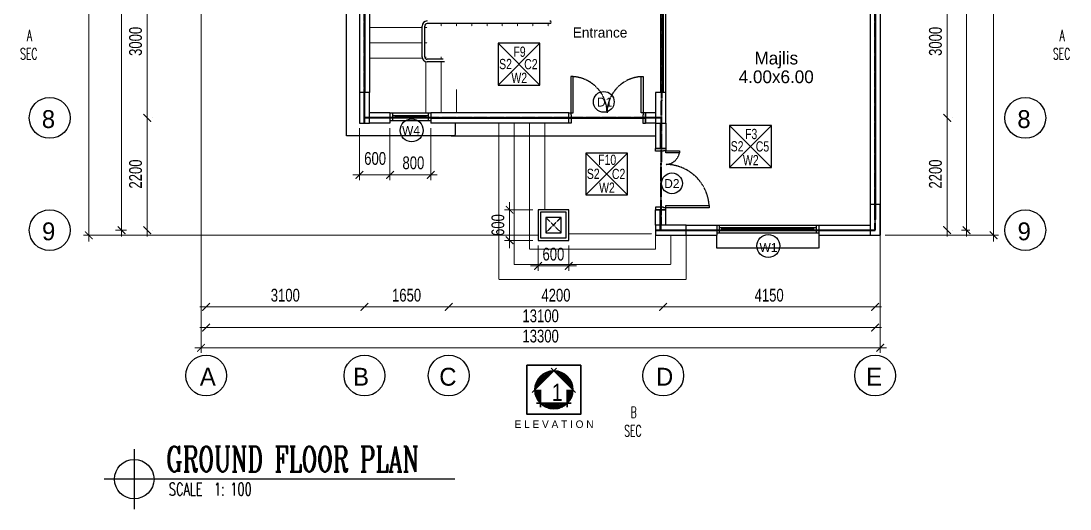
# Model space of a CAD drawing. Header units: metres. Extents: x 228262846 to 228432719, y 398618546 to 398687517.
# Drawn here: x 228263680 to 228284223, y 398618546 to 398628112 of the extents above; entities that cross this region are included whole.
import ezdxf
from ezdxf.enums import TextEntityAlignment as Align

# ---------------------------------------------------------------- set-up
doc = ezdxf.new("R2010")
doc.units = ezdxf.units.M
doc.header["$LTSCALE"] = 10
doc.header["$MEASUREMENT"] = 0
doc.header["$PDMODE"] = 34
for name, pattern in [('CENTER', [2, 1.25, -0.25, 0.25, -0.25]), ('CENTER2', [1.125, 0.75, -0.125, 0.125, -0.125]), ('HIDDEN2', [0.1875, 0.125, -0.0625])]:
    doc.linetypes.add(name, pattern=pattern)
for name, color, linetype in [('- CL', 1, 'CENTER'), ('AX', 1, 'CENTER'), ('ELEV-2', 136, 'Continuous'), ('SECTEXT', 10, 'Continuous'), ('TAGS', 11, 'Continuous'), ('tails', 11, 'Continuous'), ('TEX', 55, 'Continuous'), ('TEXT', 10, 'Continuous'), ('WALL-1', 7, 'Continuous'), ('XXS-COLUMN LAYOUT AT FOUNDATION$0$S-COL', 6, 'Continuous')]:
    doc.layers.add(name, color=color, linetype=linetype)
for name, color, linetype, lineweight in [('A-DIM-15', 63, 'Continuous', 15), ('A-Door', 183, 'Continuous', 25), ('A-ELEV-03', 30, 'Continuous', 30), ('A-Handrail', 4, 'Continuous', 25), ('A-Hid', 252, 'HIDDEN2', 25), ('A-RMN-FIN-15', 181, 'Continuous', 15), ('A-Stairs dash', 153, 'HIDDEN2', 20), ('A-Text', 182, 'Continuous', 20), ('A-TXT-E', 3, 'Continuous', 30), ('A-Wall', 7, 'Continuous', 25)]:
    doc.layers.add(name, color=color, linetype=linetype, lineweight=lineweight)
doc.styles.add('ASA1', font='swissc.ttf')
doc.styles.add('EN-SCL', font='swisscl.ttf')
doc.styles.add('EN-SCL-DIM', font='swisscl.ttf')
doc.styles.add('STYLE2', font='', dxfattribs={"height": 0.3})
doc.styles.add('STYLE6', font='romanc.shx', dxfattribs={"width": 0.6})
doc.styles.add('WW', font='', dxfattribs={"height": 0.12})
doc.styles.add('ZRomatre', font='', dxfattribs={"height": 1})
doc.styles.get('STYLE2').set_extended_font_data('Andalus')
doc.styles.get('WW').set_extended_font_data('Andalus')
doc.styles.get('ZRomatre').set_extended_font_data('Narkisim')
doc.dimstyles.new('ZFP-100$0', dxfattribs={"dimscale": 100, "dimtxt": 2.5, "dimasz": 1.5, "dimexe": 1, "dimexo": 1, "dimgap": 1, "dimtad": 1, "dimdec": 0, "dimzin": 0, "dimdsep": 46, "dimtxsty": 'EN-SCL-DIM', "dimblk": 'ARCHTICK', "dimcen": 2, "dimdle": 1.25, "dimclrd": 256, "dimclre": 256, "dimclrt": 2, "dimadec": 3, "dimazin": 2, "dimtfac": 1, "dimtdec": 0, "dimtix": 1, "dimtmove": 2, "dimatfit": 0, "dimldrblk": 'ARCHTICK', "dimfxl": 1, "dimtolj": 1, "dimtzin": 0, "dimlwd": -1, "dimlwe": -1, "dimarcsym": 0})

# ---------------------------------------------------------------- blocks, each defined once
blk = doc.blocks.new('*U4')
for points in [[(29297, 43372), (29341, 43372), (29341, 44081), (29297, 44081)], [(30717, 43372), (30673, 43372), (30673, 44081), (30717, 44081)], [(29297, 43332), (29307, 43332), (29307, 43172), (29257, 43172), (29257, 43372), (29297, 43372)], [(30717, 43332), (30707, 43332), (30707, 43172), (30757, 43172), (30757, 43372), (30717, 43372)]]:
    blk.add_lwpolyline(points, close=True)
at = {"linetype": 'HIDDEN2'}
for centre, start, end in [((29297, 43372), 0, 86.4476), ((30717, 43372), 93.5524, 180)]:
    blk.add_arc(centre, 710, start, end, dxfattribs=at)
blk = doc.blocks.new('*U21')
for points in [[(-125219, 37157), (-125263, 37157), (-125263, 38007), (-125219, 38007)], [(-126295, 37157), (-126339, 37157), (-126339, 37427), (-126295, 37427)], [(-126339, 37117), (-126329, 37117), (-126329, 36957), (-126379, 36957), (-126379, 37157), (-126339, 37157)], [(-125219, 37117), (-125229, 37117), (-125229, 36957), (-125179, 36957), (-125179, 37157), (-125219, 37157)]]:
    blk.add_lwpolyline(points, close=True)
at = {"linetype": 'HIDDEN2'}
for centre, radius, start, end in [((-125211, 37151), 858, 93.4727, 179.5707), ((-126356, 37147), 287, 2.1159, 77.7453)]:
    blk.add_arc(centre, radius, start, end, dxfattribs=at)
blk = doc.blocks.new('*X28')
at = {"color": 0}
for p, q in [((-3.223, -8.3), (-3.073, -8.3)), ((-3.22, -8.338), (-3.22, -8.298)), ((-3.2, -8.338), (-3.2, -8.287)), ((-3.186, -8.28), (-3.073, -8.28)), ((-3.18, -8.338), (-3.18, -8.277)), ((-3.16, -8.338), (-3.16, -8.27)), ((-3.14, -8.338), (-3.14, -8.264)), ((-3.12, -8.338), (-3.12, -8.26)), ((-3.119, -8.26), (-3.073, -8.26)), ((-3.1, -8.338), (-3.1, -8.257)), ((-3.08, -8.338), (-3.08, -8.256)), ((-3.067, -8.26), (-3.027, -8.26)), ((-3.06, -8.267), (-3.06, -8.256)), ((-3.047, -8.28), (-2.96, -8.28)), ((-3.04, -8.287), (-3.04, -8.258)), ((-3.027, -8.3), (-2.923, -8.3)), ((-3.02, -8.308), (-3.02, -8.261)), ((-3, -8.328), (-3, -8.266)), ((-2.98, -8.348), (-2.98, -8.272)), ((-2.96, -8.368), (-2.96, -8.28)), ((-2.94, -8.388), (-2.94, -8.29)), ((-3.34, -8.535), (-3.34, -8.454)), ((-3.335, -8.44), (-3.27, -8.44)), ((-3.327, -8.42), (-3.27, -8.42)), ((-3.32, -8.535), (-3.32, -8.405)), ((-3.317, -8.4), (-3.27, -8.4)), ((-3.305, -8.38), (-3.27, -8.38)), ((-3.3, -8.535), (-3.3, -8.373)), ((-3.29, -8.36), (-3.27, -8.36)), ((-3.28, -8.535), (-3.28, -8.348)), ((-3.273, -8.34), (-3.27, -8.34)), ((-3.26, -8.338), (-3.26, -8.328)), ((-3.251, -8.32), (-3.073, -8.32)), ((-3.24, -8.338), (-3.24, -8.312)), ((-3.008, -8.32), (-2.896, -8.32)), ((-2.988, -8.34), (-2.874, -8.34)), ((-2.968, -8.36), (-2.856, -8.36)), ((-2.948, -8.38), (-2.841, -8.38)), ((-2.928, -8.4), (-2.829, -8.4)), ((-2.92, -8.408), (-2.92, -8.302)), ((-2.908, -8.42), (-2.819, -8.42)), ((-2.9, -8.428), (-2.9, -8.316)), ((-2.889, -8.44), (-2.811, -8.44)), ((-2.88, -8.449), (-2.88, -8.334)), ((-2.86, -8.469), (-2.86, -8.355)), ((-2.84, -8.489), (-2.84, -8.382)), ((-2.82, -8.509), (-2.82, -8.418)), ((-3.352, -8.52), (-3.27, -8.52)), ((-3.352, -8.54), (-3.27, -8.54)), ((-3.351, -8.56), (-3.27, -8.56)), ((-3.35, -8.5), (-3.27, -8.5)), ((-3.348, -8.58), (-3.27, -8.58)), ((-3.347, -8.48), (-3.27, -8.48)), ((-3.344, -8.6), (-3.27, -8.6)), ((-3.342, -8.46), (-3.27, -8.46)), ((-3.34, -8.616), (-3.34, -8.535)), ((-3.32, -8.665), (-3.32, -8.535)), ((-3.3, -8.697), (-3.3, -8.535)), ((-3.28, -8.722), (-3.28, -8.535)), ((-2.869, -8.46), (-2.805, -8.46)), ((-2.86, -8.715), (-2.86, -8.601)), ((-2.859, -8.6), (-2.802, -8.6)), ((-2.849, -8.48), (-2.8, -8.48)), ((-2.84, -8.688), (-2.84, -8.581)), ((-2.839, -8.58), (-2.798, -8.58)), ((-2.829, -8.5), (-2.796, -8.5)), ((-2.82, -8.652), (-2.82, -8.561)), ((-2.819, -8.56), (-2.795, -8.56)), ((-2.809, -8.52), (-2.795, -8.52)), ((-2.8, -8.529), (-2.8, -8.479)), ((-2.8, -8.591), (-2.8, -8.541)), ((-2.799, -8.54), (-2.794, -8.54)), ((-3.339, -8.62), (-3.27, -8.62)), ((-3.332, -8.64), (-3.27, -8.64)), ((-3.323, -8.66), (-3.27, -8.66)), ((-3.311, -8.68), (-3.27, -8.68)), ((-3.298, -8.7), (-3.27, -8.7)), ((-3.282, -8.72), (-3.27, -8.72)), ((-3.262, -8.74), (-3.073, -8.74)), ((-3.26, -8.742), (-3.26, -8.732)), ((-3.24, -8.759), (-3.24, -8.732)), ((-3.238, -8.76), (-3.073, -8.76)), ((-3.22, -8.772), (-3.22, -8.732)), ((-3.2, -8.783), (-3.2, -8.732)), ((-3.18, -8.793), (-3.18, -8.732)), ((-3.16, -8.8), (-3.16, -8.732)), ((-3.14, -8.806), (-3.14, -8.732)), ((-3.12, -8.81), (-3.12, -8.732)), ((-3.1, -8.813), (-3.1, -8.732)), ((-3.08, -8.814), (-3.08, -8.732)), ((-3.017, -8.76), (-2.908, -8.76)), ((-3, -8.804), (-3, -8.742)), ((-2.998, -8.74), (-2.884, -8.74)), ((-2.98, -8.798), (-2.98, -8.722)), ((-2.978, -8.72), (-2.864, -8.72)), ((-2.96, -8.79), (-2.96, -8.702)), ((-2.958, -8.7), (-2.848, -8.7)), ((-2.94, -8.78), (-2.94, -8.682)), ((-2.938, -8.68), (-2.835, -8.68)), ((-2.92, -8.768), (-2.92, -8.662)), ((-2.918, -8.66), (-2.824, -8.66)), ((-2.9, -8.754), (-2.9, -8.642)), ((-2.898, -8.64), (-2.815, -8.64)), ((-2.88, -8.736), (-2.88, -8.621)), ((-2.879, -8.62), (-2.808, -8.62)), ((-3.207, -8.78), (-3.073, -8.78)), ((-3.16, -8.8), (-3.073, -8.8)), ((-3.06, -8.814), (-3.06, -8.803)), ((-3.057, -8.8), (-2.986, -8.8)), ((-3.04, -8.812), (-3.04, -8.783)), ((-3.037, -8.78), (-2.94, -8.78)), ((-3.02, -8.809), (-3.02, -8.763))]:
    blk.add_line(p, q, dxfattribs=at)
blk = doc.blocks.new('_ArchTick')
at = {"color": 0, "linetype": 'ByBlock', "const_width": 0.15}
blk.add_lwpolyline([(-0.5, -0.5), (0.5, 0.5)], dxfattribs=at)
blk = doc.blocks.new('*D231')
at = {"layer": 'A-DIM-15', "transparency": 16777216}
for p, q in [((228282260, 398638712), (228282098, 398638712)), ((228282198, 398623887), (228282198, 398638837)), ((228282260, 398624012), (228282098, 398624012))]:
    blk.add_line(p, q, dxfattribs=at)
at = {"layer": 'Defpoints', "color": 0, "lineweight": 40, "transparency": 16777216}
for p in [(228282198, 398638712), (228282360, 398638712), (228282360, 398624012)]:
    blk.add_point(p, dxfattribs=at)
at = {"layer": 'A-DIM-15', "transparency": 16777216, "xscale": 150, "yscale": 150, "zscale": 150}
for p, rotation in [((228282198, 398638712), 90), ((228282198, 398624012), 270)]:
    blk.add_blockref('_ArchTick', p, dxfattribs=dict(at, rotation=rotation))
at = {"layer": 'A-DIM-15', "color": 2, "transparency": 16777216, "insert": (228281970, 398631362), "char_height": 250, "attachment_point": 5, "rotation": 90, "style": 'EN-SCL-DIM'}
blk.add_mtext('\\A1;14700', dxfattribs=at)
blk = doc.blocks.new('*D233')
at = {"layer": 'A-DIM-15', "transparency": 16777216}
for p, q in [((228282724, 398638937), (228282724, 398623787)), ((228276506, 398638812), (228282824, 398638812)), ((228280606, 398623912), (228282824, 398623912))]:
    blk.add_line(p, q, dxfattribs=at)
at = {"layer": 'Defpoints', "color": 0, "lineweight": 40, "transparency": 16777216}
for p in [(228276406, 398638812), (228280506, 398623912), (228282724, 398623912)]:
    blk.add_point(p, dxfattribs=at)
at = {"layer": 'A-DIM-15', "transparency": 16777216, "xscale": 150, "yscale": 150, "zscale": 150}
for p, rotation in [((228282724, 398638812), 90), ((228282724, 398623912), 270)]:
    blk.add_blockref('_ArchTick', p, dxfattribs=dict(at, rotation=rotation))
at = {"layer": 'A-DIM-15', "color": 2, "transparency": 16777216, "insert": (228282496, 398631362), "char_height": 250, "attachment_point": 5, "rotation": 90, "style": 'EN-SCL-DIM'}
blk.add_mtext('\\A1;14900', dxfattribs=at)
blk = doc.blocks.new('*D240')
at = {"layer": 'A-DIM-15', "transparency": 16777216}
for p, q in [((228281816, 398629337), (228281816, 398626087)), ((228281916, 398629212), (228281916, 398629212)), ((228281916, 398626212), (228281916, 398626212))]:
    blk.add_line(p, q, dxfattribs=at)
at = {"layer": 'Defpoints', "color": 0, "lineweight": 40, "transparency": 16777216}
for p in [(228281816, 398629212), (228281816, 398626212), (228281816, 398626212)]:
    blk.add_point(p, dxfattribs=at)
at = {"layer": 'A-DIM-15', "transparency": 16777216, "xscale": 150, "yscale": 150, "zscale": 150}
for p, rotation in [((228281816, 398629212), 90), ((228281816, 398626212), 270)]:
    blk.add_blockref('_ArchTick', p, dxfattribs=dict(at, rotation=rotation))
at = {"layer": 'A-DIM-15', "color": 2, "transparency": 16777216, "insert": (228281588, 398627712), "char_height": 250, "attachment_point": 5, "rotation": 90, "style": 'EN-SCL-DIM'}
blk.add_mtext('\\A1;3000', dxfattribs=at)
blk = doc.blocks.new('*D241')
at = {"layer": 'A-DIM-15', "transparency": 16777216}
for p, q in [((228281816, 398626337), (228281816, 398623887)), ((228281916, 398626212), (228281916, 398626212)), ((228281916, 398624012), (228281916, 398624012))]:
    blk.add_line(p, q, dxfattribs=at)
at = {"layer": 'Defpoints', "color": 0, "lineweight": 40, "transparency": 16777216}
for p in [(228281816, 398626212), (228281816, 398624012), (228281816, 398624012)]:
    blk.add_point(p, dxfattribs=at)
at = {"layer": 'A-DIM-15', "transparency": 16777216, "xscale": 150, "yscale": 150, "zscale": 150}
for p, rotation in [((228281816, 398626212), 90), ((228281816, 398624012), 270)]:
    blk.add_blockref('_ArchTick', p, dxfattribs=dict(at, rotation=rotation))
at = {"layer": 'A-DIM-15', "color": 2, "transparency": 16777216, "insert": (228281588, 398625112), "char_height": 250, "attachment_point": 5, "rotation": 90, "style": 'EN-SCL-DIM'}
blk.add_mtext('\\A1;2200', dxfattribs=at)
blk = doc.blocks.new('*D242')
at = {"layer": 'A-DIM-15', "transparency": 16777216}
for p, q in [((228265007, 398623787), (228265007, 398638937)), ((228267106, 398638812), (228264907, 398638812)), ((228273806, 398623912), (228264907, 398623912))]:
    blk.add_line(p, q, dxfattribs=at)
at = {"layer": 'Defpoints', "color": 0, "lineweight": 40, "transparency": 16777216}
for p in [(228265007, 398638812), (228267206, 398638812), (228273906, 398623912)]:
    blk.add_point(p, dxfattribs=at)
at = {"layer": 'A-DIM-15', "transparency": 16777216, "xscale": 150, "yscale": 150, "zscale": 150}
for p, rotation in [((228265007, 398638812), 90), ((228265007, 398623912), 270)]:
    blk.add_blockref('_ArchTick', p, dxfattribs=dict(at, rotation=rotation))
at = {"layer": 'A-DIM-15', "color": 2, "transparency": 16777216, "insert": (228264778, 398631362), "char_height": 250, "attachment_point": 5, "rotation": 90, "style": 'EN-SCL-DIM'}
blk.add_mtext('\\A1;14900', dxfattribs=at)
blk = doc.blocks.new('*D243')
at = {"layer": 'A-DIM-15', "transparency": 16777216}
for p, q in [((228265528, 398638712), (228265749, 398638712)), ((228265649, 398638837), (228265649, 398623887)), ((228265528, 398624012), (228265749, 398624012))]:
    blk.add_line(p, q, dxfattribs=at)
at = {"layer": 'Defpoints', "color": 0, "lineweight": 40, "transparency": 16777216}
for p in [(228265428, 398638712), (228265428, 398624012), (228265649, 398624012)]:
    blk.add_point(p, dxfattribs=at)
at = {"layer": 'A-DIM-15', "transparency": 16777216, "xscale": 150, "yscale": 150, "zscale": 150}
for p, rotation in [((228265649, 398638712), 90), ((228265649, 398624012), 270)]:
    blk.add_blockref('_ArchTick', p, dxfattribs=dict(at, rotation=rotation))
at = {"layer": 'A-DIM-15', "color": 2, "transparency": 16777216, "insert": (228265421, 398631362), "char_height": 250, "attachment_point": 5, "rotation": 90, "style": 'EN-SCL-DIM'}
blk.add_mtext('\\A1;14700', dxfattribs=at)
blk = doc.blocks.new('*D244')
at = {"layer": 'A-DIM-15', "transparency": 16777216}
for p, q in [((228266152, 398623887), (228266152, 398626337)), ((228266252, 398626212), (228266252, 398626212)), ((228266252, 398624012), (228266252, 398624012))]:
    blk.add_line(p, q, dxfattribs=at)
at = {"layer": 'Defpoints', "color": 0, "lineweight": 40, "transparency": 16777216}
for p in [(228266152, 398626212), (228266152, 398626212), (228266152, 398624012)]:
    blk.add_point(p, dxfattribs=at)
at = {"layer": 'A-DIM-15', "transparency": 16777216, "xscale": 150, "yscale": 150, "zscale": 150}
for p, rotation in [((228266152, 398626212), 90), ((228266152, 398624012), 270)]:
    blk.add_blockref('_ArchTick', p, dxfattribs=dict(at, rotation=rotation))
at = {"layer": 'A-DIM-15', "color": 2, "transparency": 16777216, "insert": (228265924, 398625112), "char_height": 250, "attachment_point": 5, "rotation": 90, "style": 'EN-SCL-DIM'}
blk.add_mtext('\\A1;2200', dxfattribs=at)
blk = doc.blocks.new('*D245')
at = {"layer": 'A-DIM-15', "transparency": 16777216}
for p, q in [((228266152, 398626087), (228266152, 398629337)), ((228266252, 398629212), (228266252, 398629212)), ((228266252, 398626212), (228266252, 398626212))]:
    blk.add_line(p, q, dxfattribs=at)
at = {"layer": 'Defpoints', "color": 0, "lineweight": 40, "transparency": 16777216}
for p in [(228266152, 398629212), (228266152, 398629212), (228266152, 398626212)]:
    blk.add_point(p, dxfattribs=at)
at = {"layer": 'A-DIM-15', "transparency": 16777216, "xscale": 150, "yscale": 150, "zscale": 150}
for p, rotation in [((228266152, 398629212), 90), ((228266152, 398626212), 270)]:
    blk.add_blockref('_ArchTick', p, dxfattribs=dict(at, rotation=rotation))
at = {"layer": 'A-DIM-15', "color": 2, "transparency": 16777216, "insert": (228265924, 398627712), "char_height": 250, "attachment_point": 5, "rotation": 90, "style": 'EN-SCL-DIM'}
blk.add_mtext('\\A1;3000', dxfattribs=at)
blk = doc.blocks.new('*D251')
at = {"layer": 'A-DIM-15', "transparency": 16777216}
for p, q in [((228267206, 398632397), (228267206, 398621607)), ((228280506, 398623997), (228280506, 398621607)), ((228280631, 398621707), (228267081, 398621707))]:
    blk.add_line(p, q, dxfattribs=at)
at = {"layer": 'Defpoints', "color": 0, "lineweight": 40, "transparency": 16777216}
for p in [(228267206, 398632497), (228280506, 398624097), (228267206, 398621707)]:
    blk.add_point(p, dxfattribs=at)
at = {"layer": 'A-DIM-15', "transparency": 16777216, "xscale": 150, "yscale": 150, "zscale": 150, "rotation": 180}
blk.add_blockref('_ArchTick', (228267206, 398621707), dxfattribs=at)
at = {"layer": 'A-DIM-15', "transparency": 16777216, "xscale": 150, "yscale": 150, "zscale": 150}
blk.add_blockref('_ArchTick', (228280506, 398621707), dxfattribs=at)
at = {"layer": 'A-DIM-15', "color": 2, "transparency": 16777216, "insert": (228273856, 398621935), "char_height": 250, "attachment_point": 5, "style": 'EN-SCL-DIM'}
blk.add_mtext('\\A1;13300', dxfattribs=at)
blk = doc.blocks.new('*D252')
at = {"layer": 'A-DIM-15', "transparency": 16777216}
blk.add_line((228280531, 398622103), (228267181, 398622103), dxfattribs=at)
at = {"layer": 'Defpoints', "color": 0, "lineweight": 40, "transparency": 16777216}
for p in [(228267306, 398622103), (228267306, 398622103), (228280406, 398622103)]:
    blk.add_point(p, dxfattribs=at)
at = {"layer": 'A-DIM-15', "transparency": 16777216, "xscale": 150, "yscale": 150, "zscale": 150, "rotation": 180}
blk.add_blockref('_ArchTick', (228267306, 398622103), dxfattribs=at)
at = {"layer": 'A-DIM-15', "transparency": 16777216, "xscale": 150, "yscale": 150, "zscale": 150}
blk.add_blockref('_ArchTick', (228280406, 398622103), dxfattribs=at)
at = {"layer": 'A-DIM-15', "color": 2, "transparency": 16777216, "insert": (228273856, 398622331), "char_height": 250, "attachment_point": 5, "style": 'EN-SCL-DIM'}
blk.add_mtext('\\A1;13100', dxfattribs=at)
blk = doc.blocks.new('*D253')
at = {"layer": 'A-DIM-15', "transparency": 16777216}
blk.add_line((228267181, 398622508), (228270531, 398622508), dxfattribs=at)
at = {"layer": 'Defpoints', "color": 0, "lineweight": 40, "transparency": 16777216}
for p in [(228267306, 398622508), (228270406, 398622508), (228270406, 398622508)]:
    blk.add_point(p, dxfattribs=at)
at = {"layer": 'A-DIM-15', "transparency": 16777216, "xscale": 150, "yscale": 150, "zscale": 150, "rotation": 180}
blk.add_blockref('_ArchTick', (228267306, 398622508), dxfattribs=at)
at = {"layer": 'A-DIM-15', "transparency": 16777216, "xscale": 150, "yscale": 150, "zscale": 150}
blk.add_blockref('_ArchTick', (228270406, 398622508), dxfattribs=at)
at = {"layer": 'A-DIM-15', "color": 2, "transparency": 16777216, "insert": (228268856, 398622736), "char_height": 250, "attachment_point": 5, "style": 'EN-SCL-DIM'}
blk.add_mtext('\\A1;3100', dxfattribs=at)
blk = doc.blocks.new('*D254')
at = {"layer": 'A-DIM-15', "transparency": 16777216}
blk.add_line((228270281, 398622508), (228272181, 398622508), dxfattribs=at)
at = {"layer": 'Defpoints', "color": 0, "lineweight": 40, "transparency": 16777216}
for p in [(228270406, 398622508), (228272056, 398622508), (228272056, 398622508)]:
    blk.add_point(p, dxfattribs=at)
at = {"layer": 'A-DIM-15', "transparency": 16777216, "xscale": 150, "yscale": 150, "zscale": 150, "rotation": 180}
blk.add_blockref('_ArchTick', (228270406, 398622508), dxfattribs=at)
at = {"layer": 'A-DIM-15', "transparency": 16777216, "xscale": 150, "yscale": 150, "zscale": 150}
blk.add_blockref('_ArchTick', (228272056, 398622508), dxfattribs=at)
at = {"layer": 'A-DIM-15', "color": 2, "transparency": 16777216, "insert": (228271231, 398622736), "char_height": 250, "attachment_point": 5, "style": 'EN-SCL-DIM'}
blk.add_mtext('\\A1;1650', dxfattribs=at)
blk = doc.blocks.new('*D255')
at = {"layer": 'A-DIM-15', "transparency": 16777216}
blk.add_line((228271931, 398622508), (228276381, 398622508), dxfattribs=at)
at = {"layer": 'Defpoints', "color": 0, "lineweight": 40, "transparency": 16777216}
for p in [(228272056, 398622508), (228276256, 398622508), (228276256, 398622508)]:
    blk.add_point(p, dxfattribs=at)
at = {"layer": 'A-DIM-15', "transparency": 16777216, "xscale": 150, "yscale": 150, "zscale": 150, "rotation": 180}
blk.add_blockref('_ArchTick', (228272056, 398622508), dxfattribs=at)
at = {"layer": 'A-DIM-15', "transparency": 16777216, "xscale": 150, "yscale": 150, "zscale": 150}
blk.add_blockref('_ArchTick', (228276256, 398622508), dxfattribs=at)
at = {"layer": 'A-DIM-15', "color": 2, "transparency": 16777216, "insert": (228274156, 398622736), "char_height": 250, "attachment_point": 5, "style": 'EN-SCL-DIM'}
blk.add_mtext('\\A1;4200', dxfattribs=at)
blk = doc.blocks.new('*D256')
at = {"layer": 'A-DIM-15', "transparency": 16777216}
blk.add_line((228276131, 398622508), (228280531, 398622508), dxfattribs=at)
at = {"layer": 'Defpoints', "color": 0, "lineweight": 40, "transparency": 16777216}
for p in [(228276256, 398622508), (228280406, 398622508), (228280406, 398622508)]:
    blk.add_point(p, dxfattribs=at)
at = {"layer": 'A-DIM-15', "transparency": 16777216, "xscale": 150, "yscale": 150, "zscale": 150, "rotation": 180}
blk.add_blockref('_ArchTick', (228276256, 398622508), dxfattribs=at)
at = {"layer": 'A-DIM-15', "transparency": 16777216, "xscale": 150, "yscale": 150, "zscale": 150}
blk.add_blockref('_ArchTick', (228280406, 398622508), dxfattribs=at)
at = {"layer": 'A-DIM-15', "color": 2, "transparency": 16777216, "insert": (228278331, 398622736), "char_height": 250, "attachment_point": 5, "style": 'EN-SCL-DIM'}
blk.add_mtext('\\A1;4150', dxfattribs=at)
blk = doc.blocks.new('*D258')
at = {"layer": 'A-DIM-15', "transparency": 16777216}
for p, q in [((228270906, 398626012), (228270906, 398624994)), ((228271706, 398626012), (228271706, 398624994)), ((228271831, 398625094), (228270781, 398625094))]:
    blk.add_line(p, q, dxfattribs=at)
at = {"layer": 'Defpoints', "color": 0, "lineweight": 40, "transparency": 16777216}
for p in [(228270906, 398626112), (228271706, 398626112), (228270906, 398625094)]:
    blk.add_point(p, dxfattribs=at)
at = {"layer": 'A-DIM-15', "transparency": 16777216, "xscale": 150, "yscale": 150, "zscale": 150, "rotation": 180}
blk.add_blockref('_ArchTick', (228270906, 398625094), dxfattribs=at)
at = {"layer": 'A-DIM-15', "transparency": 16777216, "xscale": 150, "yscale": 150, "zscale": 150}
blk.add_blockref('_ArchTick', (228271706, 398625094), dxfattribs=at)
at = {"layer": 'A-DIM-15', "color": 2, "transparency": 16777216, "insert": (228271364, 398625330), "char_height": 250, "attachment_point": 5, "style": 'EN-SCL-DIM'}
blk.add_mtext('\\A1;800', dxfattribs=at)
blk = doc.blocks.new('*D259')
at = {"layer": 'A-DIM-15', "transparency": 16777216}
for p, q in [((228270306, 398626012), (228270306, 398624994)), ((228270906, 398626012), (228270906, 398624994)), ((228271031, 398625094), (228270181, 398625094))]:
    blk.add_line(p, q, dxfattribs=at)
at = {"layer": 'Defpoints', "color": 0, "lineweight": 40, "transparency": 16777216}
for p in [(228270306, 398626112), (228270906, 398626112), (228270306, 398625094)]:
    blk.add_point(p, dxfattribs=at)
at = {"layer": 'A-DIM-15', "transparency": 16777216, "xscale": 150, "yscale": 150, "zscale": 150, "rotation": 180}
blk.add_blockref('_ArchTick', (228270306, 398625094), dxfattribs=at)
at = {"layer": 'A-DIM-15', "transparency": 16777216, "xscale": 150, "yscale": 150, "zscale": 150}
blk.add_blockref('_ArchTick', (228270906, 398625094), dxfattribs=at)
at = {"layer": 'A-DIM-15', "color": 2, "transparency": 16777216, "insert": (228270615, 398625416), "char_height": 250, "attachment_point": 5, "style": 'EN-SCL-DIM'}
blk.add_mtext('\\A1;600', dxfattribs=at)
blk = doc.blocks.new('*D262')
at = {"layer": 'A-DIM-15', "transparency": 16777216}
for p, q in [((228273806, 398623712), (228273806, 398623212)), ((228274406, 398623712), (228274406, 398623212)), ((228273806, 398623312), (228273656, 398623312)), ((228274406, 398623312), (228273806, 398623312)), ((228274406, 398623312), (228274556, 398623312))]:
    blk.add_line(p, q, dxfattribs=at)
at = {"layer": 'Defpoints', "color": 0, "lineweight": 40, "transparency": 16777216}
for p in [(228273806, 398623812), (228274406, 398623812), (228273806, 398623312)]:
    blk.add_point(p, dxfattribs=at)
at = {"layer": 'A-DIM-15', "transparency": 16777216, "xscale": 150, "yscale": 150, "zscale": 150}
blk.add_blockref('_ArchTick', (228273806, 398623312), dxfattribs=at)
at = {"layer": 'A-DIM-15', "transparency": 16777216, "xscale": 150, "yscale": 150, "zscale": 150, "rotation": 180}
blk.add_blockref('_ArchTick', (228274406, 398623312), dxfattribs=at)
at = {"layer": 'A-DIM-15', "color": 2, "transparency": 16777216, "insert": (228274106, 398623540), "char_height": 250, "attachment_point": 5, "style": 'EN-SCL-DIM'}
blk.add_mtext('\\A1;600', dxfattribs=at)
blk = doc.blocks.new('*D263')
at = {"layer": 'A-DIM-15', "transparency": 16777216}
for p, q in [((228273248, 398624412), (228273248, 398624562)), ((228273706, 398624412), (228273148, 398624412)), ((228273248, 398623812), (228273248, 398624412)), ((228273706, 398623812), (228273148, 398623812)), ((228273248, 398623812), (228273248, 398623662))]:
    blk.add_line(p, q, dxfattribs=at)
at = {"layer": 'Defpoints', "color": 0, "lineweight": 40, "transparency": 16777216}
for p in [(228273248, 398624412), (228273806, 398624412), (228273806, 398623812)]:
    blk.add_point(p, dxfattribs=at)
at = {"layer": 'A-DIM-15', "transparency": 16777216, "xscale": 150, "yscale": 150, "zscale": 150}
for p, rotation in [((228273248, 398624412), 270), ((228273248, 398623812), 90)]:
    blk.add_blockref('_ArchTick', p, dxfattribs=dict(at, rotation=rotation))
at = {"layer": 'A-DIM-15', "color": 2, "transparency": 16777216, "insert": (228273020, 398624112), "char_height": 250, "attachment_point": 5, "rotation": 90, "style": 'EN-SCL-DIM'}
blk.add_mtext('\\A1;600', dxfattribs=at)
blk = doc.blocks.new('A$C1AEC757C')
at = {"layer": 'TEXT'}
blk.add_line((0.387, 1.174), (0.387, 0), dxfattribs=at)
blk.add_circle((0.387, 0.587), 0.387, dxfattribs=at)
blk = doc.blocks.new('A$C3E302781')
at = {"layer": 'TAGS'}
for p, q in [((228360159, 398650729), (228361183, 398649705)), ((228361183, 398650729), (228360159, 398649705))]:
    blk.add_line(p, q, dxfattribs=at)
blk.add_lwpolyline([(228360159, 398649705), (228361183, 398649705), (228361183, 398650729), (228360159, 398650729)], close=True, dxfattribs=at)
blk = doc.blocks.new('*U285')
at = {"layer": '- CL', "color": 0, "linetype": 'CENTER2', "lineweight": 40, "transparency": 16777216}
blk.add_line((0, 1250), (0, -1250), dxfattribs=at)
blk = doc.blocks.new('*U286')
at = {"layer": '- CL', "color": 0, "linetype": 'CENTER2', "lineweight": 40, "transparency": 16777216}
blk.add_line((1000, 0), (-300, 0), dxfattribs=at)
blk = doc.blocks.new('*U287')
at = {"layer": '- CL', "color": 0, "linetype": 'CENTER2', "lineweight": 40, "transparency": 16777216}
blk.add_line((-1350, 0), (2850, 0), dxfattribs=at)
blk = doc.blocks.new('*U310')
at = {"layer": '- CL', "color": 0, "linetype": 'CENTER2', "lineweight": 40, "transparency": 16777216}
blk.add_line((0, 2050), (0, -2050), dxfattribs=at)
blk = doc.blocks.new('*U311')
at = {"layer": '- CL', "color": 0, "linetype": 'CENTER2', "lineweight": 40, "transparency": 16777216}
blk.add_line((-2550, 0), (550, 0), dxfattribs=at)
blk = doc.blocks.new('*U312')
at = {"layer": '- CL', "color": 0, "linetype": 'CENTER2', "lineweight": 40, "transparency": 16777216}
blk.add_line((-300.12, 0), (300.12, 0), dxfattribs=at)
blk = doc.blocks.new('*U313')
at = {"layer": '- CL', "color": 0, "linetype": 'CENTER2', "lineweight": 40, "transparency": 16777216}
blk.add_line((0, -250), (0, 150), dxfattribs=at)
blk = doc.blocks.new('*U314')
at = {"layer": '- CL', "color": 0, "linetype": 'CENTER2', "lineweight": 40, "transparency": 16777216}
blk.add_line((0, 250.12), (0, -250.12), dxfattribs=at)
blk = doc.blocks.new('*U315')
at = {"layer": '- CL', "color": 0, "linetype": 'CENTER2', "lineweight": 40, "transparency": 16777216}
blk.add_line((0, -1700), (0, 1700), dxfattribs=at)
blk = doc.blocks.new('*U316')
at = {"layer": '- CL', "color": 0, "linetype": 'CENTER2', "lineweight": 40, "transparency": 16777216}
blk.add_line((212, 0), (-100, 0), dxfattribs=at)
blk = doc.blocks.new('*U328')
at = {"layer": '- CL', "color": 0, "linetype": 'CENTER2', "lineweight": 40, "transparency": 16777216}
blk.add_line((-300.12, 0), (300.12, 0), dxfattribs=at)
blk = doc.blocks.new('*U329')
at = {"layer": '- CL', "color": 0, "linetype": 'CENTER2', "lineweight": 40, "transparency": 16777216}
blk.add_line((0, -300.12), (0, 300.12), dxfattribs=at)

msp = doc.modelspace()

# ---------------------------------------------------------------- linework, layer by layer
at = {"layer": '- CL', "color": 1, "lineweight": 40}
for points in [[(228272055.961, 398638711.904), (228272055.961, 398634561.784), (228276255.961, 398634611.903), (228276255.961, 398638711.903), (228267305.961, 398638711.904), (228267305.961, 398632411.903), (228271455.961, 398632411.903), (228271455.961, 398633262.023), (228276255.961, 398633262.023), (228276205.961, 398624011.783), (228280405.961, 398624011.904), (228280405.961, 398637411.903), (228276255.961, 398637411.903)], [(228276217.853, 398626211.904), (228270405.841, 398626211.904), (228270405.961, 398629211.903), (228271405.961, 398629211.903), (228271405.961, 398632411.903)]]:
    msp.add_lwpolyline(points, dxfattribs=at)
at = {"color": 254, "true_color": 0xeafeb8}
msp.add_line((228276305.961, 398626111.904), (228276305.961, 398625864.196), dxfattribs=at)
at = {"layer": 'A-Door'}
for p, q in [((228270905.961, 398626311.904), (228271705.961, 398626311.904)), ((228270905.961, 398626161.904), (228271705.961, 398626161.904)), ((228270955.961, 398626311.904), (228270955.961, 398626161.904)), ((228270955.961, 398626261.904), (228271655.961, 398626261.904)), ((228270955.961, 398626211.904), (228271655.961, 398626211.904)), ((228271005.961, 398626261.904), (228271005.961, 398626211.904)), ((228271005.961, 398626236.904), (228271605.961, 398626236.904)), ((228271605.961, 398626261.904), (228271605.961, 398626211.904)), ((228271655.961, 398626311.904), (228271655.961, 398626161.904)), ((228277305.961, 398624111.904), (228279305.961, 398624111.904)), ((228277355.961, 398623961.903), (228277355.961, 398624111.904)), ((228279255.961, 398623961.903), (228279255.961, 398624111.904)), ((228277305.961, 398623961.903), (228279305.961, 398623961.903)), ((228277355.961, 398624061.903), (228279255.961, 398624061.903)), ((228277355.961, 398624011.903), (228279255.961, 398624011.903)), ((228277405.961, 398624011.903), (228277405.961, 398624061.903)), ((228277405.961, 398624036.904), (228279205.961, 398624036.904)), ((228279205.961, 398624011.903), (228279205.961, 398624061.903))]:
    msp.add_line(p, q, dxfattribs=at)
at = {"layer": 'A-ELEV-03', "color": 3}
for p, q in [((228274167.76, 398621306.671), (228273689.798, 398620832.441)), ((228274062.538, 398621306.671), (228274540.499, 398620832.441)), ((228273851.574, 398620544.259), (228273851.574, 398620881.72)), ((228274378.723, 398620881.72), (228274378.723, 398620544.259)), ((228274452.61, 398620618.146), (228273777.688, 398620618.146))]:
    msp.add_line(p, q, dxfattribs=at)
msp.add_lwpolyline([(228273588.507, 398621364.686), (228274641.79, 398621364.686), (228274641.79, 398620403.222), (228273588.507, 398620403.222)], close=True, dxfattribs=at)
msp.add_circle((228274115.149, 398620881.72), 371.25, dxfattribs=at)
at = {"layer": 'A-Handrail'}
for p, q in [((228271535.961, 398627411.904), (228271535.961, 398628011.903)), ((228271585.961, 398627411.904), (228271585.961, 398628011.903)), ((228274035.961, 398628061.903), (228271635.961, 398628061.903)), ((228271973.466, 398627311.903), (228271635.957, 398627311.903)), ((228271950.244, 398627361.904), (228271635.961, 398627361.904))]:
    msp.add_line(p, q, dxfattribs=at)
for centre, radius, start, end in [((228271635.961, 398628011.903), 100, 90, 180), ((228271635.961, 398628011.903), 50, 90, 180), ((228274035.961, 398628086.903), 25, 270, 90), ((228271635.961, 398627411.904), 100, 180, 270), ((228271635.961, 398627411.904), 50, 180, 270)]:
    msp.add_arc(centre, radius, start, end, dxfattribs=at)
at = {"layer": 'A-Hid'}
for p, q in [((228272104.526, 398625863.613), (228276105.961, 398625863.613)), ((228274255.961, 398624261.904), (228273955.961, 398623961.904)), ((228273955.961, 398624261.903), (228274255.961, 398623961.904))]:
    msp.add_line(p, q, dxfattribs=at)
for points in [[(228272184.328, 398626111.903), (228272178.555, 398625861.903), (228270055.961, 398625861.903), (228270055.961, 398629561.903), (228271305.961, 398629561.903)], [(228279305.961, 398623911.904), (228279305.961, 398623661.904), (228277305.961, 398623661.904), (228277305.961, 398623911.904)]]:
    msp.add_lwpolyline(points, dxfattribs=at)
at = {"layer": 'A-Stairs dash'}
for p, q in [((228271905.961, 398628011.903), (228271905.961, 398628061.903)), ((228272205.961, 398628011.903), (228272205.961, 398628061.903)), ((228272505.961, 398628011.903), (228272505.961, 398628061.903)), ((228272805.961, 398628011.903), (228272805.961, 398628061.903)), ((228273105.961, 398628011.903), (228273105.961, 398628061.903)), ((228273405.961, 398628011.903), (228273405.961, 398628061.903)), ((228273705.961, 398628011.903), (228273705.961, 398628061.903)), ((228274005.961, 398628011.903), (228274005.961, 398628061.903)), ((228271535.961, 398627981.904), (228270505.961, 398627981.903)), ((228271635.961, 398627981.904), (228271585.961, 398627981.904)), ((228271535.961, 398627681.904), (228270505.961, 398627681.903)), ((228271635.961, 398627681.904), (228271585.961, 398627681.904)), ((228270505.961, 398627381.903), (228271535.961, 398627381.903)), ((228271605.961, 398627411.904), (228271605.961, 398627371.903)), ((228271905.961, 398627411.904), (228271905.961, 398627361.904)), ((228271605.961, 398627316.51), (228271605.961, 398626311.903)), ((228271905.961, 398627311.903), (228271905.961, 398626311.903)), ((228272205.961, 398626768.033), (228272205.961, 398626311.903)), ((228273035.961, 398626111.904), (228273035.961, 398623041.904)), ((228273335.961, 398626111.904), (228273335.961, 398623341.903)), ((228273635.961, 398626111.904), (228273635.961, 398623641.903)), ((228273935.961, 398626111.904), (228273935.961, 398624411.904)), ((228276035.961, 398623941.903), (228274405.961, 398623941.904)), ((228276105.961, 398623911.904), (228276105.961, 398623641.903)), ((228276405.961, 398623911.904), (228276405.961, 398623341.903)), ((228276705.961, 398623911.904), (228276705.961, 398623041.904)), ((228276105.961, 398623641.903), (228273635.961, 398623641.903)), ((228276405.961, 398623341.903), (228273335.961, 398623341.903)), ((228276705.961, 398623041.904), (228273035.961, 398623041.904))]:
    msp.add_line(p, q, dxfattribs=at)
at = {"layer": 'A-Wall'}
for p, q in [((228276205.961, 398630111.904), (228276205.961, 398626711.903)), ((228276305.961, 398626711.903), (228276305.961, 398630111.904)), ((228270305.961, 398629311.903), (228270305.961, 398626711.903)), ((228270505.961, 398629111.903), (228270505.961, 398626711.903)), ((228280305.961, 398628311.903), (228280305.961, 398624511.904)), ((228280505.961, 398628311.903), (228280505.961, 398623911.904)), ((228270905.961, 398626311.903), (228270505.961, 398626311.903)), ((228270905.961, 398626311.904), (228270905.961, 398626111.904)), ((228271705.961, 398626311.904), (228271705.961, 398626111.904)), ((228274406.376, 398626311.903), (228271705.961, 398626311.903)), ((228271705.961, 398626311.903), (228271705.961, 398626111.904)), ((228274406.376, 398626111.904), (228274406.376, 398626311.903)), ((228276105.961, 398626311.903), (228275906.357, 398626311.903)), ((228275906.357, 398626311.903), (228275906.357, 398626111.904)), ((228270905.961, 398626111.904), (228270505.961, 398626111.903)), ((228274406.376, 398626111.904), (228271705.961, 398626111.904)), ((228276105.961, 398626111.904), (228275906.357, 398626111.904)), ((228276105.961, 398626111.904), (228276105.961, 398625611.904)), ((228276305.961, 398626111.904), (228276305.961, 398625611.904)), ((228276305.961, 398625611.904), (228276105.961, 398625611.904)), ((228276105.961, 398624111.904), (228276105.961, 398624411.904)), ((228276305.961, 398624411.904), (228276105.961, 398624411.904)), ((228276305.961, 398624111.904), (228276305.961, 398624411.904)), ((228276705.961, 398624111.904), (228277305.961, 398624111.904)), ((228277305.961, 398624111.904), (228277305.961, 398623911.904)), ((228279305.961, 398624111.904), (228280305.961, 398624111.904)), ((228279305.961, 398624111.904), (228279305.961, 398623911.904)), ((228276705.961, 398623911.904), (228277305.961, 398623911.904)), ((228279305.961, 398623911.904), (228280505.961, 398623911.904))]:
    msp.add_line(p, q, dxfattribs=at)
for points in [[(228274355.961, 398623861.904), (228274355.961, 398624361.904), (228273855.961, 398624361.904), (228273855.961, 398623861.904)], [(228274255.961, 398623961.904), (228274255.961, 398624261.903), (228273955.961, 398624261.903), (228273955.961, 398623961.904)]]:
    msp.add_lwpolyline(points, close=True, dxfattribs=at)
at = {"layer": 'AX', "linetype": 'ByBlock', "ltscale": 0.1}
for centre in [(228264242.865, 398626211.903), (228283346.691, 398626211.903), (228264242.865, 398624011.903), (228283346.691, 398624011.903), (228267305.961, 398621162.324), (228270405.961, 398621162.324), (228272055.961, 398621162.324), (228276255.961, 398621162.324), (228280405.961, 398621162.324)]:
    msp.add_circle(centre, 400, dxfattribs=at)
at = {"layer": 'ELEV-2'}
msp.add_lwpolyline([(228274405.961, 398623811.903), (228274405.961, 398624411.904), (228273805.961, 398624411.904), (228273805.961, 398623811.903)], close=True, dxfattribs=at)
at = {"layer": 'TAGS', "color": 11, "linetype": 'ByBlock', "ltscale": 0.1}
for centre, radius in [((228275092.31, 398626526.305), 203.627), ((228271330.381, 398625967.62), 225.34), ((228276427.659, 398624928.945), 203.627), ((228278314.672, 398623702.654), 225.34)]:
    msp.add_circle(centre, radius, dxfattribs=at)
at = {"layer": 'TEXT'}
msp.add_line((228272178.347, 398619133.494), (228265310.894, 398619133.494), dxfattribs=at)
at = {"layer": 'XXS-COLUMN LAYOUT AT FOUNDATION$0$S-COL', "ltscale": 0.5}
for points in [[(228270505.961, 398626711.903), (228270305.961, 398626711.903), (228270305.961, 398626111.903), (228270505.961, 398626111.903)], [(228276305.961, 398626711.903), (228276105.961, 398626711.903), (228276105.961, 398626111.903), (228276305.961, 398626111.903)], [(228280505.961, 398624511.903), (228280305.961, 398624511.903), (228280305.961, 398623911.903), (228280505.961, 398623911.903)], [(228276107.083, 398624111.903), (228276107.083, 398623911.903), (228276707.083, 398623911.903), (228276707.083, 398624111.903)]]:
    msp.add_lwpolyline(points, close=True, dxfattribs=at)

# ---------------------------------------------------------------- block references
at = {"layer": '- CL', "color": 1, "linetype": 'CENTER2', "lineweight": 40}
for name, p in [('*U315', (228276255.961, 398628411.904)), ('*U285', (228270405.961, 398627961.903)), ('*U310', (228280405.961, 398626261.904)), ('*U329', (228270405.961, 398626411.903)), ('*U286', (228270705.961, 398626211.903)), ('*U287', (228273056.169, 398626211.904)), ('*U316', (228276006.159, 398626211.904)), ('*U314', (228276205.961, 398625861.904)), ('*U313', (228276205.961, 398624261.904)), ('*U328', (228276407.083, 398624011.903)), ('*U312', (228277005.961, 398624011.904)), ('*U311', (228279855.961, 398624011.904))]:
    msp.add_blockref(name, p, dxfattribs=at)
at = {"layer": 'A-Door', "xscale": 0.9999871253967285, "yscale": 0.9999871253967285}
msp.add_blockref('*U4', (228245149.925, 398582939.974), dxfattribs=at)
at = {"layer": 'A-Door', "xscale": 0.9999871253967285, "yscale": 0.9999871253967285, "rotation": 270}
msp.add_blockref('*U21', (228239148.737, 398499232.536), dxfattribs=at)
at = {"layer": 'A-Wall', "xscale": 0.8, "yscale": 0.8, "zscale": 0.8}
for p in [(45584895.773, 79707090.607), (45589430.498, 79705478.401), (45586613.409, 79704939.063)]:
    msp.add_blockref('A$C3E302781', p, dxfattribs=at)
at = {"layer": 'tails', "xscale": -1336.499989032745, "yscale": 1336.499989032745, "zscale": 1336.5, "rotation": 270}
msp.add_blockref('*X28', (228285522.232, 398624989.02), dxfattribs=at)
at = {"layer": 'WALL-1', "xscale": 1000, "yscale": 1000, "zscale": 1000}
msp.add_blockref('A$C1AEC757C', (228265510.894, 398618546.369), dxfattribs=at)

# ---------------------------------------------------------------- texts
at = {"layer": 'A-RMN-FIN-15', "color": 31, "style": 'EN-SCL'}
for s, p in [('F9', (228273323.756, 398627409.303)), ('S2', (228273042.79, 398627167.769)), ('C2', (228273534.548, 398627165.459)), ('W2', (228273283.095, 398626896.312)), ('F3', (228277858.482, 398625797.097)), ('S2', (228277577.516, 398625555.563)), ('C5', (228278069.274, 398625553.253)), ('F10', (228274982.425, 398625290.818)), ('W2', (228277817.821, 398625284.107)), ('S2', (228274760.426, 398625016.224)), ('C2', (228275252.185, 398625013.914)), ('W2', (228275000.731, 398624744.768))]:
    msp.add_text(s, height=200, dxfattribs=at).set_placement(p)
at = {"layer": 'A-Text', "style": 'ZRomatre'}
for s, height, p in [('Entrance', 200, (228275019.765, 398627785.993)), ('Majlis', 250, (228278471.391, 398627259.149)), ('4.00x6.00', 250, (228278469.641, 398626893.164))]:
    msp.add_text(s, height=height, dxfattribs=at).set_placement(p, align=Align.CENTER)
at = {"layer": 'A-TXT-E', "style": 'ASA1'}
msp.add_text('1', height=334.125, dxfattribs=at).set_placement((228274072.336, 398620666.857))
at = {"layer": 'A-TXT-E', "ltscale": 2, "style": 'STYLE2'}
msp.add_text('E L E V A T I O N', height=147.6225, dxfattribs=at).set_placement((228273345.462, 398620135.339))
at = {"layer": 'SECTEXT', "ltscale": 0.15, "style": 'STYLE6', "width": 0.6}
for s, p in [('A', (228263794.148, 398627718.654)), ('A', (228284020.534, 398627718.654)), ('SEC', (228263662.738, 398627357.713)), ('SEC', (228283889.124, 398627357.713)), ('B', (228275617.845, 398620331.377)), ('SEC', (228275492.72, 398619970.436))]:
    msp.add_text(s, height=220, dxfattribs=at).set_placement(p)
at = {"layer": 'TAGS', "style": 'WW'}
for s, p in [('D1', (228274959.328, 398626434.749)), ('W4', (228271142.58, 398625878.958)), ('D2', (228276275.752, 398624837.39)), ('W1', (228278142.562, 398623584.383))]:
    msp.add_text(s, height=175, dxfattribs=at).set_placement(p)
at = {"layer": 'TEX', "style": 'WW'}
for s, p in [('8', (228264087.27, 398626013.924)), ('8', (228283191.096, 398626013.924)), ('9', (228264091.583, 398623813.924)), ('9', (228283195.409, 398623813.924)), ('A', (228267182.228, 398620964.344)), ('B', (228270183.05, 398620964.344)), ('C', (228271871.14, 398620964.344)), ('D', (228276115.459, 398620964.344)), ('E', (228280230.243, 398620964.344))]:
    msp.add_text(s, height=350, dxfattribs=at).set_placement(p)
at = {"layer": 'TEXT', "style": 'STYLE6', "width": 0.65}
for s, height, p in [('GROUND FLOOR PLAN', 500, (228266527.443, 398619274.596)), ('SCALE  1: 100', 250, (228266575.695, 398618810.333))]:
    msp.add_text(s, height=height, dxfattribs=at).set_placement(p)

# ---------------------------------------------------------------- dimensions: what is measured, and where the dimension line sits
at = {"layer": 'A-DIM-15'}
for base, p1, p2, angle, picture, middle in [((228265006.509, 398638811.903), (228273905.961, 398623911.904), (228267205.961, 398638811.903), 90, '*D242', (228264778.478, 398631361.904)), ((228282724.208, 398623911.904), (228276405.961, 398638811.903), (228280505.961, 398623911.904), 90, '*D233', (228282496.178, 398631361.904)), ((228265648.568, 398624011.904), (228265428.072, 398638711.903), (228265428.072, 398624011.904), 90, '*D243', (228265420.537, 398631361.904)), ((228282197.721, 398638711.903), (228282360.016, 398624011.904), (228282360.016, 398638711.903), 90, '*D231', (228281969.69, 398631361.904)), ((228267205.961, 398621706.974), (228280505.961, 398624097.394), (228267205.961, 398632497.394), 180, '*D251', (228273855.961, 398621935.169)), ((228266152.448, 398629211.903), (228266152.448, 398626211.903), (228266152.448, 398629211.903), 90, '*D245', (228265924.254, 398627711.903)), ((228281815.811, 398626211.903), (228281815.811, 398629211.903), (228281815.811, 398626211.903), 90, '*D240', (228281587.616, 398627711.903)), ((228266152.448, 398626211.903), (228266152.448, 398624011.904), (228266152.448, 398626211.903), 90, '*D244', (228265924.418, 398625111.904)), ((228281815.811, 398624011.904), (228281815.811, 398626211.903), (228281815.811, 398624011.904), 90, '*D241', (228281587.78, 398625111.904)), ((228273247.61, 398624411.904), (228273805.961, 398623811.903), (228273805.961, 398624411.904), 90, '*D263', (228273019.579, 398624111.904)), ((228273805.961, 398623311.903), (228274405.961, 398623811.903), (228273805.961, 398623811.903), 180, '*D262', (228274105.961, 398623539.934)), ((228270405.961, 398622507.856), (228267305.961, 398622507.856), (228270405.961, 398622507.856), 180, '*D253', (228268855.961, 398622736.051)), ((228272055.961, 398622507.856), (228270405.961, 398622507.856), (228272055.961, 398622507.856), 180, '*D254', (228271230.961, 398622735.887)), ((228276255.961, 398622507.856), (228272055.961, 398622507.856), (228276255.961, 398622507.856), 180, '*D255', (228274155.961, 398622735.887)), ((228280405.961, 398622507.856), (228276255.961, 398622507.856), (228280405.961, 398622507.856), 180, '*D256', (228278330.961, 398622735.887)), ((228267305.961, 398622102.977), (228280405.961, 398622102.977), (228267305.961, 398622102.977), 180, '*D252', (228273855.961, 398622331.172))]:
    dim = msp.add_linear_dim(base=base, p1=p1, p2=p2, angle=angle, dimstyle='ZFP-100$0', dxfattribs=at)
    dim.commit()
    dim.dimension.update_dxf_attribs({"geometry": picture, "text_midpoint": middle})
for base, p1, p2, picture, middle in [((228270305.961, 398625094.233), (228270905.961, 398626111.904), (228270305.961, 398626111.903), '*D259', (228270614.721, 398625415.702)), ((228270905.961, 398625094.233), (228271705.961, 398626111.904), (228270905.961, 398626111.904), '*D258', (228271363.504, 398625330.47))]:
    dim = msp.add_linear_dim(base=base, p1=p1, p2=p2, angle=180, dimstyle='ZFP-100$0', dxfattribs=at)
    dim.commit()
    dim.dimension.update_dxf_attribs({"geometry": picture, "text_midpoint": middle, "dimtype": 160})

doc.saveas('drawing.dxf')
